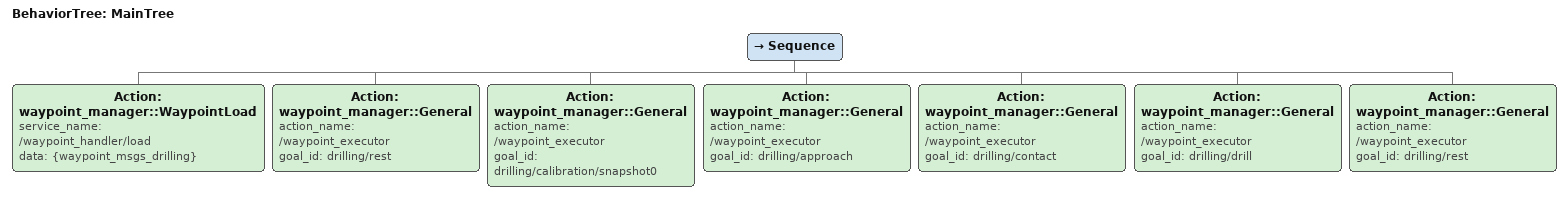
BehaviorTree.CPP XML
<?xml version="1.0"?>
<root
        BTCPP_format="4"
        main_tree_to_execute="MainTree">
    <include path="aruco_calibration_tree.xml"/>
    <include path="mobile_base_position_refinement_tree.xml"/>
    <BehaviorTree ID="MainTree">
        <Sequence>

            <Action
                    ID="waypoint_manager::WaypointLoad"
                    service_name="/waypoint_handler/load"
                    data="{waypoint_msgs_drilling}"/>
            <Action
                    ID="waypoint_manager::General"
                    action_name="/waypoint_executor"
                    goal_id="drilling/rest"/>

                <Action
                        ID="waypoint_manager::General"
                        action_name="/waypoint_executor"
                        goal_id="drilling/calibration/snapshot0"/>

                        <Action
                ID="waypoint_manager::General"
                action_name="/waypoint_executor"
                goal_id="drilling/approach"/>

            <Action
                    ID="waypoint_manager::General"
                    action_name="/waypoint_executor"
                    goal_id="drilling/contact"/>
            <Action
                    ID="waypoint_manager::General"
                    action_name="/waypoint_executor"
                    goal_id="drilling/drill"/>
            <Action
                    ID="waypoint_manager::General"
                    action_name="/waypoint_executor"
                    goal_id="drilling/rest"/>
        </Sequence>
    </BehaviorTree>
</root>
